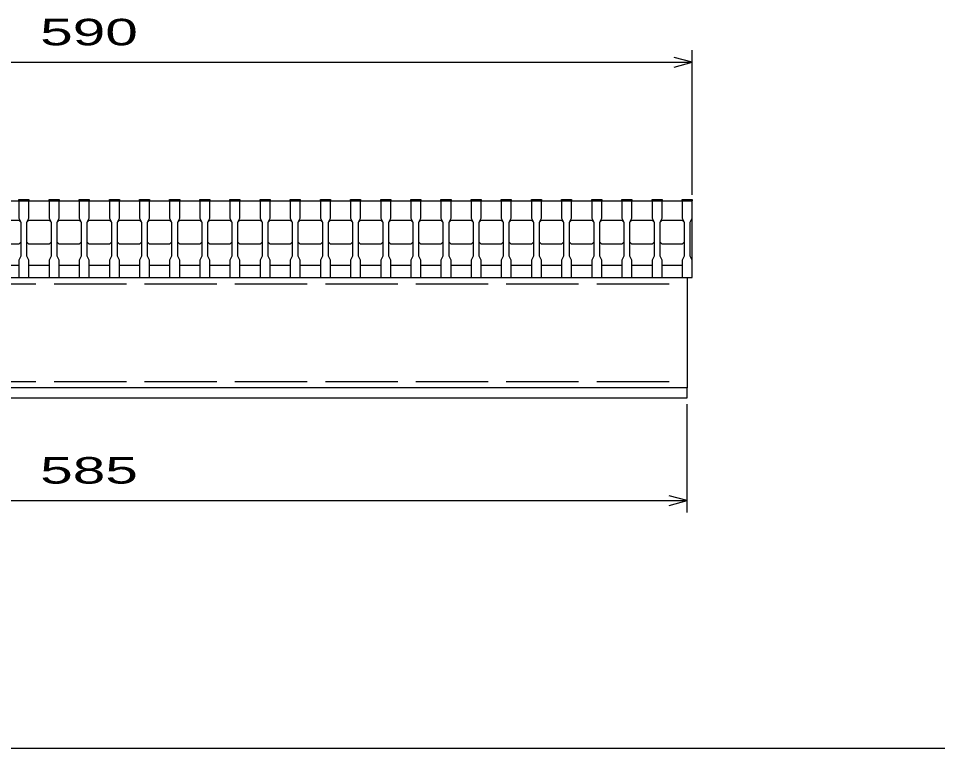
# Model space of a CAD drawing. Units: millimetres, scale not verified. Extents: x -1092 to 1039, y -770 to 632.
# Drawn here: x -593.2 to -135.9, y -687.9 to -324.7 of the extents above; entities that cross this region are included whole.
import ezdxf
from ezdxf.enums import TextEntityAlignment as Align

# ---------------------------------------------------------------- set-up
doc = ezdxf.new("R2010")
doc.units = ezdxf.units.MM
doc.header["$LTSCALE"] = 6
doc.linetypes.add('DASHED', pattern=[7.5, 6, -1.5])
for name, color, linetype, lineweight in [('0_2', 150, 'Continuous', 25), ('16', 3, 'Continuous', 25), ('22', 4, 'Continuous', 25)]:
    doc.layers.add(name, color=color, linetype=linetype, lineweight=lineweight)
doc.styles.add('ベクトル', font='')
doc.styles.get('ベクトル').set_extended_font_data('ベクトル')

msp = doc.modelspace()

# ---------------------------------------------------------------- linework, layer by layer
at = {"layer": '0_2'}
msp.add_line((1038.6, -687.9), (-1037.4, -687.9), dxfattribs=at)
at = {"layer": '16'}
for p, q in [((-848, -415.5), (-258, -415.5)), ((-593, -415.5), (-593, -414.8)), ((-593, -414.8), (-588, -414.8)), ((-593, -415.5), (-593, -424)), ((-588, -415.5), (-593, -415.5)), ((-588, -414.8), (-588, -415.5)), ((-588, -424), (-588, -415.5)), ((-578, -415.5), (-578, -414.8)), ((-578, -414.8), (-573, -414.8)), ((-578, -415.5), (-578, -424)), ((-573, -415.5), (-578, -415.5)), ((-573, -414.8), (-573, -415.5)), ((-573, -424), (-573, -415.5)), ((-563, -415.5), (-563, -414.8)), ((-563, -414.8), (-558, -414.8)), ((-563, -415.5), (-563, -424)), ((-558, -415.5), (-563, -415.5)), ((-558, -414.8), (-558, -415.5)), ((-558, -424), (-558, -415.5)), ((-548, -415.5), (-548, -414.8)), ((-548, -414.8), (-543, -414.8)), ((-548, -415.5), (-548, -424)), ((-543, -415.5), (-548, -415.5)), ((-543, -414.8), (-543, -415.5)), ((-543, -424), (-543, -415.5)), ((-533, -415.5), (-533, -414.8)), ((-533, -414.8), (-528, -414.8)), ((-533, -415.5), (-533, -424)), ((-528, -415.5), (-533, -415.5)), ((-528, -414.8), (-528, -415.5)), ((-528, -424), (-528, -415.5)), ((-518, -415.5), (-518, -414.8)), ((-518, -414.8), (-513, -414.8)), ((-518, -415.5), (-518, -424)), ((-513, -415.5), (-518, -415.5)), ((-513, -414.8), (-513, -415.5)), ((-513, -424), (-513, -415.5)), ((-503, -415.5), (-503, -414.8)), ((-503, -414.8), (-498, -414.8)), ((-503, -415.5), (-503, -424)), ((-498, -415.5), (-503, -415.5)), ((-498, -414.8), (-498, -415.5)), ((-498, -424), (-498, -415.5)), ((-488, -415.5), (-488, -414.8)), ((-488, -414.8), (-483, -414.8)), ((-488, -415.5), (-488, -424)), ((-483, -415.5), (-488, -415.5)), ((-483, -414.8), (-483, -415.5)), ((-483, -424), (-483, -415.5)), ((-473, -415.5), (-473, -414.8)), ((-473, -414.8), (-468, -414.8)), ((-473, -415.5), (-473, -424)), ((-468, -415.5), (-473, -415.5)), ((-468, -414.8), (-468, -415.5)), ((-468, -424), (-468, -415.5)), ((-458, -415.5), (-458, -414.8)), ((-458, -414.8), (-453, -414.8)), ((-458, -415.5), (-458, -424)), ((-453, -415.5), (-458, -415.5)), ((-453, -414.8), (-453, -415.5)), ((-453, -424), (-453, -415.5)), ((-443, -415.5), (-443, -414.8)), ((-443, -414.8), (-438, -414.8)), ((-443, -415.5), (-443, -424)), ((-438, -415.5), (-443, -415.5)), ((-438, -414.8), (-438, -415.5)), ((-438, -424), (-438, -415.5)), ((-428, -415.5), (-428, -414.8)), ((-428, -414.8), (-423, -414.8)), ((-428, -415.5), (-428, -424)), ((-423, -415.5), (-428, -415.5)), ((-423, -414.8), (-423, -415.5)), ((-423, -424), (-423, -415.5)), ((-413, -415.5), (-413, -414.8)), ((-413, -414.8), (-408, -414.8)), ((-413, -415.5), (-413, -424)), ((-408, -415.5), (-413, -415.5)), ((-408, -414.8), (-408, -415.5)), ((-408, -424), (-408, -415.5)), ((-398, -415.5), (-398, -414.8)), ((-398, -414.8), (-393, -414.8)), ((-398, -415.5), (-398, -424)), ((-393, -415.5), (-398, -415.5)), ((-393, -414.8), (-393, -415.5)), ((-393, -424), (-393, -415.5)), ((-383, -415.5), (-383, -414.8)), ((-383, -414.8), (-378, -414.8)), ((-383, -415.5), (-383, -424)), ((-378, -415.5), (-383, -415.5)), ((-378, -414.8), (-378, -415.5)), ((-378, -424), (-378, -415.5)), ((-368, -415.5), (-368, -414.8)), ((-368, -414.8), (-363, -414.8)), ((-368, -415.5), (-368, -424)), ((-363, -415.5), (-368, -415.5)), ((-363, -414.8), (-363, -415.5)), ((-363, -424), (-363, -415.5)), ((-353, -415.5), (-353, -414.8)), ((-353, -414.8), (-348, -414.8)), ((-353, -415.5), (-353, -424)), ((-348, -415.5), (-353, -415.5)), ((-348, -414.8), (-348, -415.5)), ((-348, -424), (-348, -415.5)), ((-338, -415.5), (-338, -414.8)), ((-338, -414.8), (-333, -414.8)), ((-338, -415.5), (-338, -424)), ((-333, -415.5), (-338, -415.5)), ((-333, -414.8), (-333, -415.5)), ((-333, -424), (-333, -415.5)), ((-323, -415.5), (-323, -414.8)), ((-323, -414.8), (-318, -414.8)), ((-323, -415.5), (-323, -424)), ((-318, -415.5), (-323, -415.5)), ((-318, -414.8), (-318, -415.5)), ((-318, -424), (-318, -415.5)), ((-308, -415.5), (-308, -414.8)), ((-308, -414.8), (-303, -414.8)), ((-308, -415.5), (-308, -424)), ((-303, -415.5), (-308, -415.5)), ((-303, -414.8), (-303, -415.5)), ((-303, -424), (-303, -415.5)), ((-293, -415.5), (-293, -414.8)), ((-293, -414.8), (-288, -414.8)), ((-293, -415.5), (-293, -424)), ((-288, -415.5), (-293, -415.5)), ((-288, -414.8), (-288, -415.5)), ((-288, -424), (-288, -415.5)), ((-278, -415.5), (-278, -414.8)), ((-278, -414.8), (-273, -414.8)), ((-278, -415.5), (-278, -424)), ((-273, -415.5), (-278, -415.5)), ((-273, -414.8), (-273, -415.5)), ((-273, -424), (-273, -415.5)), ((-263, -415.5), (-263, -414.8)), ((-263, -414.8), (-258, -414.8)), ((-263, -415.5), (-263, -424)), ((-258, -415.5), (-263, -415.5)), ((-258, -414.8), (-258, -415.5)), ((-258, -424), (-258, -415.5)), ((-258, -447.5), (-258, -415.5)), ((-603, -425), (-593, -425)), ((-593, -424), (-592, -426)), ((-593, -425), (-592, -426)), ((-589, -426), (-588, -424)), ((-589, -426), (-588, -425)), ((-588, -425), (-578, -425)), ((-578, -424), (-577, -426)), ((-578, -425), (-577, -426)), ((-574, -426), (-573, -424)), ((-574, -426), (-573, -425)), ((-573, -425), (-563, -425)), ((-563, -424), (-562, -426)), ((-563, -425), (-562, -426)), ((-559, -426), (-558, -424)), ((-559, -426), (-558, -425)), ((-558, -425), (-548, -425)), ((-548, -424), (-547, -426)), ((-548, -425), (-547, -426)), ((-544, -426), (-543, -424)), ((-544, -426), (-543, -425)), ((-543, -425), (-533, -425)), ((-533, -424), (-532, -426)), ((-533, -425), (-532, -426)), ((-529, -426), (-528, -424)), ((-529, -426), (-528, -425)), ((-528, -425), (-518, -425)), ((-518, -424), (-517, -426)), ((-518, -425), (-517, -426)), ((-514, -426), (-513, -424)), ((-514, -426), (-513, -425)), ((-513, -425), (-503, -425)), ((-503, -424), (-502, -426)), ((-503, -425), (-502, -426)), ((-499, -426), (-498, -424)), ((-499, -426), (-498, -425)), ((-498, -425), (-488, -425)), ((-488, -424), (-487, -426)), ((-488, -425), (-487, -426)), ((-484, -426), (-483, -424)), ((-484, -426), (-483, -425)), ((-483, -425), (-473, -425)), ((-473, -424), (-472, -426)), ((-473, -425), (-472, -426)), ((-469, -426), (-468, -424)), ((-469, -426), (-468, -425)), ((-468, -425), (-458, -425)), ((-458, -424), (-457, -426)), ((-458, -425), (-457, -426)), ((-454, -426), (-453, -424)), ((-454, -426), (-453, -425)), ((-453, -425), (-443, -425)), ((-443, -424), (-442, -426)), ((-443, -425), (-442, -426)), ((-439, -426), (-438, -424)), ((-439, -426), (-438, -425)), ((-438, -425), (-428, -425)), ((-428, -424), (-427, -426)), ((-428, -425), (-427, -426)), ((-424, -426), (-423, -424)), ((-424, -426), (-423, -425)), ((-423, -425), (-413, -425)), ((-413, -424), (-412, -426)), ((-413, -425), (-412, -426)), ((-409, -426), (-408, -424)), ((-409, -426), (-408, -425)), ((-408, -425), (-398, -425)), ((-398, -424), (-397, -426)), ((-398, -425), (-397, -426)), ((-394, -426), (-393, -424)), ((-394, -426), (-393, -425)), ((-393, -425), (-383, -425)), ((-383, -424), (-382, -426)), ((-383, -425), (-382, -426)), ((-379, -426), (-378, -424)), ((-379, -426), (-378, -425)), ((-378, -425), (-368, -425)), ((-368, -424), (-367, -426)), ((-368, -425), (-367, -426)), ((-364, -426), (-363, -424)), ((-364, -426), (-363, -425)), ((-363, -425), (-353, -425)), ((-353, -424), (-352, -426)), ((-353, -425), (-352, -426)), ((-349, -426), (-348, -424)), ((-349, -426), (-348, -425)), ((-348, -425), (-338, -425)), ((-338, -424), (-337, -426)), ((-338, -425), (-337, -426)), ((-334, -426), (-333, -424)), ((-334, -426), (-333, -425)), ((-333, -425), (-323, -425)), ((-323, -424), (-322, -426)), ((-323, -425), (-322, -426)), ((-319, -426), (-318, -424)), ((-319, -426), (-318, -425)), ((-318, -425), (-308, -425)), ((-308, -424), (-307, -426)), ((-308, -425), (-307, -426)), ((-304, -426), (-303, -424)), ((-304, -426), (-303, -425)), ((-303, -425), (-293, -425)), ((-293, -424), (-292, -426)), ((-293, -425), (-292, -426)), ((-289, -426), (-288, -424)), ((-289, -426), (-288, -425)), ((-288, -425), (-278, -425)), ((-278, -424), (-277, -426)), ((-278, -425), (-277, -426)), ((-274, -426), (-273, -424)), ((-274, -426), (-273, -425)), ((-273, -425), (-263, -425)), ((-263, -424), (-262, -426)), ((-263, -425), (-262, -426)), ((-259, -426), (-258, -424)), ((-592, -426), (-592, -443)), ((-589, -443), (-589, -426)), ((-577, -426), (-577, -443)), ((-574, -443), (-574, -426)), ((-562, -426), (-562, -443)), ((-559, -443), (-559, -426)), ((-547, -426), (-547, -443)), ((-544, -443), (-544, -426)), ((-532, -426), (-532, -443)), ((-529, -443), (-529, -426)), ((-517, -426), (-517, -443)), ((-514, -443), (-514, -426)), ((-502, -426), (-502, -443)), ((-499, -443), (-499, -426)), ((-487, -426), (-487, -443)), ((-484, -443), (-484, -426)), ((-472, -426), (-472, -443)), ((-469, -443), (-469, -426)), ((-457, -426), (-457, -443)), ((-454, -443), (-454, -426)), ((-442, -426), (-442, -443)), ((-439, -443), (-439, -426)), ((-427, -426), (-427, -443)), ((-424, -443), (-424, -426)), ((-412, -426), (-412, -443)), ((-409, -443), (-409, -426)), ((-397, -426), (-397, -443)), ((-394, -443), (-394, -426)), ((-382, -426), (-382, -443)), ((-379, -443), (-379, -426)), ((-367, -426), (-367, -443)), ((-364, -443), (-364, -426)), ((-352, -426), (-352, -443)), ((-349, -443), (-349, -426)), ((-337, -426), (-337, -443)), ((-334, -443), (-334, -426)), ((-322, -426), (-322, -443)), ((-319, -443), (-319, -426)), ((-307, -426), (-307, -443)), ((-304, -443), (-304, -426)), ((-292, -426), (-292, -443)), ((-289, -443), (-289, -426)), ((-277, -426), (-277, -443)), ((-274, -443), (-274, -426)), ((-262, -426), (-262, -443)), ((-259, -443), (-259, -426)), ((-593, -437), (-603, -437)), ((-592, -436), (-593, -437)), ((-588, -437), (-589, -436)), ((-578, -437), (-588, -437)), ((-577, -436), (-578, -437)), ((-573, -437), (-574, -436)), ((-563, -437), (-573, -437)), ((-562, -436), (-563, -437)), ((-558, -437), (-559, -436)), ((-548, -437), (-558, -437)), ((-547, -436), (-548, -437)), ((-543, -437), (-544, -436)), ((-533, -437), (-543, -437)), ((-532, -436), (-533, -437)), ((-528, -437), (-529, -436)), ((-518, -437), (-528, -437)), ((-517, -436), (-518, -437)), ((-513, -437), (-514, -436)), ((-503, -437), (-513, -437)), ((-502, -436), (-503, -437)), ((-498, -437), (-499, -436)), ((-488, -437), (-498, -437)), ((-487, -436), (-488, -437)), ((-483, -437), (-484, -436)), ((-473, -437), (-483, -437)), ((-472, -436), (-473, -437)), ((-468, -437), (-469, -436)), ((-458, -437), (-468, -437)), ((-457, -436), (-458, -437)), ((-453, -437), (-454, -436)), ((-443, -437), (-453, -437)), ((-442, -436), (-443, -437)), ((-438, -437), (-439, -436)), ((-428, -437), (-438, -437)), ((-427, -436), (-428, -437)), ((-423, -437), (-424, -436)), ((-413, -437), (-423, -437)), ((-412, -436), (-413, -437)), ((-408, -437), (-409, -436)), ((-398, -437), (-408, -437)), ((-397, -436), (-398, -437)), ((-393, -437), (-394, -436)), ((-383, -437), (-393, -437)), ((-382, -436), (-383, -437)), ((-378, -437), (-379, -436)), ((-368, -437), (-378, -437)), ((-367, -436), (-368, -437)), ((-363, -437), (-364, -436)), ((-353, -437), (-363, -437)), ((-352, -436), (-353, -437)), ((-348, -437), (-349, -436)), ((-338, -437), (-348, -437)), ((-337, -436), (-338, -437)), ((-333, -437), (-334, -436)), ((-323, -437), (-333, -437)), ((-322, -436), (-323, -437)), ((-318, -437), (-319, -436)), ((-308, -437), (-318, -437)), ((-307, -436), (-308, -437)), ((-303, -437), (-304, -436)), ((-293, -437), (-303, -437)), ((-292, -436), (-293, -437)), ((-288, -437), (-289, -436)), ((-278, -437), (-288, -437)), ((-277, -436), (-278, -437)), ((-273, -437), (-274, -436)), ((-263, -437), (-273, -437)), ((-262, -436), (-263, -437)), ((-592, -443), (-593, -445)), ((-588, -445), (-589, -443)), ((-577, -443), (-578, -445)), ((-573, -445), (-574, -443)), ((-562, -443), (-563, -445)), ((-558, -445), (-559, -443)), ((-547, -443), (-548, -445)), ((-543, -445), (-544, -443)), ((-532, -443), (-533, -445)), ((-528, -445), (-529, -443)), ((-517, -443), (-518, -445)), ((-513, -445), (-514, -443)), ((-502, -443), (-503, -445)), ((-498, -445), (-499, -443)), ((-487, -443), (-488, -445)), ((-483, -445), (-484, -443)), ((-472, -443), (-473, -445)), ((-468, -445), (-469, -443)), ((-457, -443), (-458, -445)), ((-453, -445), (-454, -443)), ((-442, -443), (-443, -445)), ((-438, -445), (-439, -443)), ((-427, -443), (-428, -445)), ((-423, -445), (-424, -443)), ((-412, -443), (-413, -445)), ((-408, -445), (-409, -443)), ((-397, -443), (-398, -445)), ((-393, -445), (-394, -443)), ((-382, -443), (-383, -445)), ((-378, -445), (-379, -443)), ((-367, -443), (-368, -445)), ((-363, -445), (-364, -443)), ((-352, -443), (-353, -445)), ((-348, -445), (-349, -443)), ((-337, -443), (-338, -445)), ((-333, -445), (-334, -443)), ((-322, -443), (-323, -445)), ((-318, -445), (-319, -443)), ((-307, -443), (-308, -445)), ((-303, -445), (-304, -443)), ((-292, -443), (-293, -445)), ((-288, -445), (-289, -443)), ((-277, -443), (-278, -445)), ((-273, -445), (-274, -443)), ((-262, -443), (-263, -445)), ((-258, -445), (-259, -443)), ((-603, -447.5), (-593, -447.5)), ((-593, -445), (-593, -453.5)), ((-588, -453.5), (-588, -445)), ((-588, -447.5), (-578, -447.5)), ((-578, -445), (-578, -453.5)), ((-573, -453.5), (-573, -445)), ((-573, -447.5), (-563, -447.5)), ((-563, -445), (-563, -453.5)), ((-558, -453.5), (-558, -445)), ((-558, -447.5), (-548, -447.5)), ((-548, -445), (-548, -453.5)), ((-543, -453.5), (-543, -445)), ((-543, -447.5), (-533, -447.5)), ((-533, -445), (-533, -453.5)), ((-528, -453.5), (-528, -445)), ((-528, -447.5), (-518, -447.5)), ((-518, -445), (-518, -453.5)), ((-513, -453.5), (-513, -445)), ((-513, -447.5), (-503, -447.5)), ((-503, -445), (-503, -453.5)), ((-498, -453.5), (-498, -445)), ((-498, -447.5), (-488, -447.5)), ((-488, -445), (-488, -453.5)), ((-483, -453.5), (-483, -445)), ((-483, -447.5), (-473, -447.5)), ((-473, -445), (-473, -453.5)), ((-468, -453.5), (-468, -445)), ((-468, -447.5), (-458, -447.5)), ((-458, -445), (-458, -453.5)), ((-453, -453.5), (-453, -445)), ((-453, -447.5), (-443, -447.5)), ((-443, -445), (-443, -453.5)), ((-438, -453.5), (-438, -445)), ((-438, -447.5), (-428, -447.5)), ((-428, -445), (-428, -453.5)), ((-423, -453.5), (-423, -445)), ((-423, -447.5), (-413, -447.5)), ((-413, -445), (-413, -453.5)), ((-408, -453.5), (-408, -445)), ((-408, -447.5), (-398, -447.5)), ((-398, -445), (-398, -453.5)), ((-393, -453.5), (-393, -445)), ((-393, -447.5), (-383, -447.5)), ((-383, -445), (-383, -453.5)), ((-378, -453.5), (-378, -445)), ((-378, -447.5), (-368, -447.5)), ((-368, -445), (-368, -453.5)), ((-363, -453.5), (-363, -445)), ((-363, -447.5), (-353, -447.5)), ((-353, -445), (-353, -453.5)), ((-348, -453.5), (-348, -445)), ((-348, -447.5), (-338, -447.5)), ((-338, -445), (-338, -453.5)), ((-333, -453.5), (-333, -445)), ((-333, -447.5), (-323, -447.5)), ((-323, -445), (-323, -453.5)), ((-318, -453.5), (-318, -445)), ((-318, -447.5), (-308, -447.5)), ((-308, -445), (-308, -453.5)), ((-303, -453.5), (-303, -445)), ((-303, -447.5), (-293, -447.5)), ((-293, -445), (-293, -453.5)), ((-288, -453.5), (-288, -445)), ((-288, -447.5), (-278, -447.5)), ((-278, -445), (-278, -453.5)), ((-273, -453.5), (-273, -445)), ((-273, -447.5), (-263, -447.5)), ((-263, -445), (-263, -453.5)), ((-258, -453.5), (-258, -445)), ((-845.5, -453.5), (-260.5, -453.5)), ((-593, -453.5), (-588, -453.5)), ((-578, -453.5), (-573, -453.5)), ((-563, -453.5), (-558, -453.5)), ((-548, -453.5), (-543, -453.5)), ((-533, -453.5), (-528, -453.5)), ((-518, -453.5), (-513, -453.5)), ((-503, -453.5), (-498, -453.5)), ((-488, -453.5), (-483, -453.5)), ((-473, -453.5), (-468, -453.5)), ((-458, -453.5), (-453, -453.5)), ((-443, -453.5), (-438, -453.5)), ((-428, -453.5), (-423, -453.5)), ((-413, -453.5), (-408, -453.5)), ((-398, -453.5), (-393, -453.5)), ((-383, -453.5), (-378, -453.5)), ((-368, -453.5), (-363, -453.5)), ((-353, -453.5), (-348, -453.5)), ((-338, -453.5), (-333, -453.5)), ((-323, -453.5), (-318, -453.5)), ((-308, -453.5), (-303, -453.5)), ((-293, -453.5), (-288, -453.5)), ((-278, -453.5), (-273, -453.5)), ((-263, -453.5), (-258, -453.5)), ((-260.5, -453.5), (-260.5, -508.5)), ((-260.5, -508.5), (-845.5, -508.5)), ((-260.5, -508.5), (-845.5, -508.5)), ((-260.5, -513.5), (-260.5, -508.5)), ((-845.5, -513.5), (-260.5, -513.5))]:
    msp.add_line(p, q, dxfattribs=at)
at = {"layer": '16', "linetype": 'DASHED'}
for p, q in [((-845.5, -456.7), (-260.5, -456.7)), ((-845.5, -505.3), (-260.5, -505.3))]:
    msp.add_line(p, q, dxfattribs=at)
at = {"layer": '22'}
for p, q in [((-258, -412.5), (-258, -340.5)), ((-848, -346.5), (-258, -346.5)), ((-258, -346.5), (-267, -344.1)), ((-267, -348.9), (-258, -346.5)), ((-260.5, -570.5), (-260.5, -516.5)), ((-260.5, -564.5), (-269.5, -562.1)), ((-845.5, -564.5), (-260.5, -564.5)), ((-269.5, -566.9), (-260.5, -564.5))]:
    msp.add_line(p, q, dxfattribs=at)

# ---------------------------------------------------------------- texts
at = {"layer": '22', "color": 2, "style": 'ベクトル', "width": 1.65}
for s, p in [(' 590 ', (-590.5, -331.5)), (' 585 ', (-590.5, -549.5))]:
    msp.add_text(s, height=13.2, dxfattribs=at).set_placement(p, align=Align.MIDDLE_LEFT)

doc.saveas('drawing.dxf')
